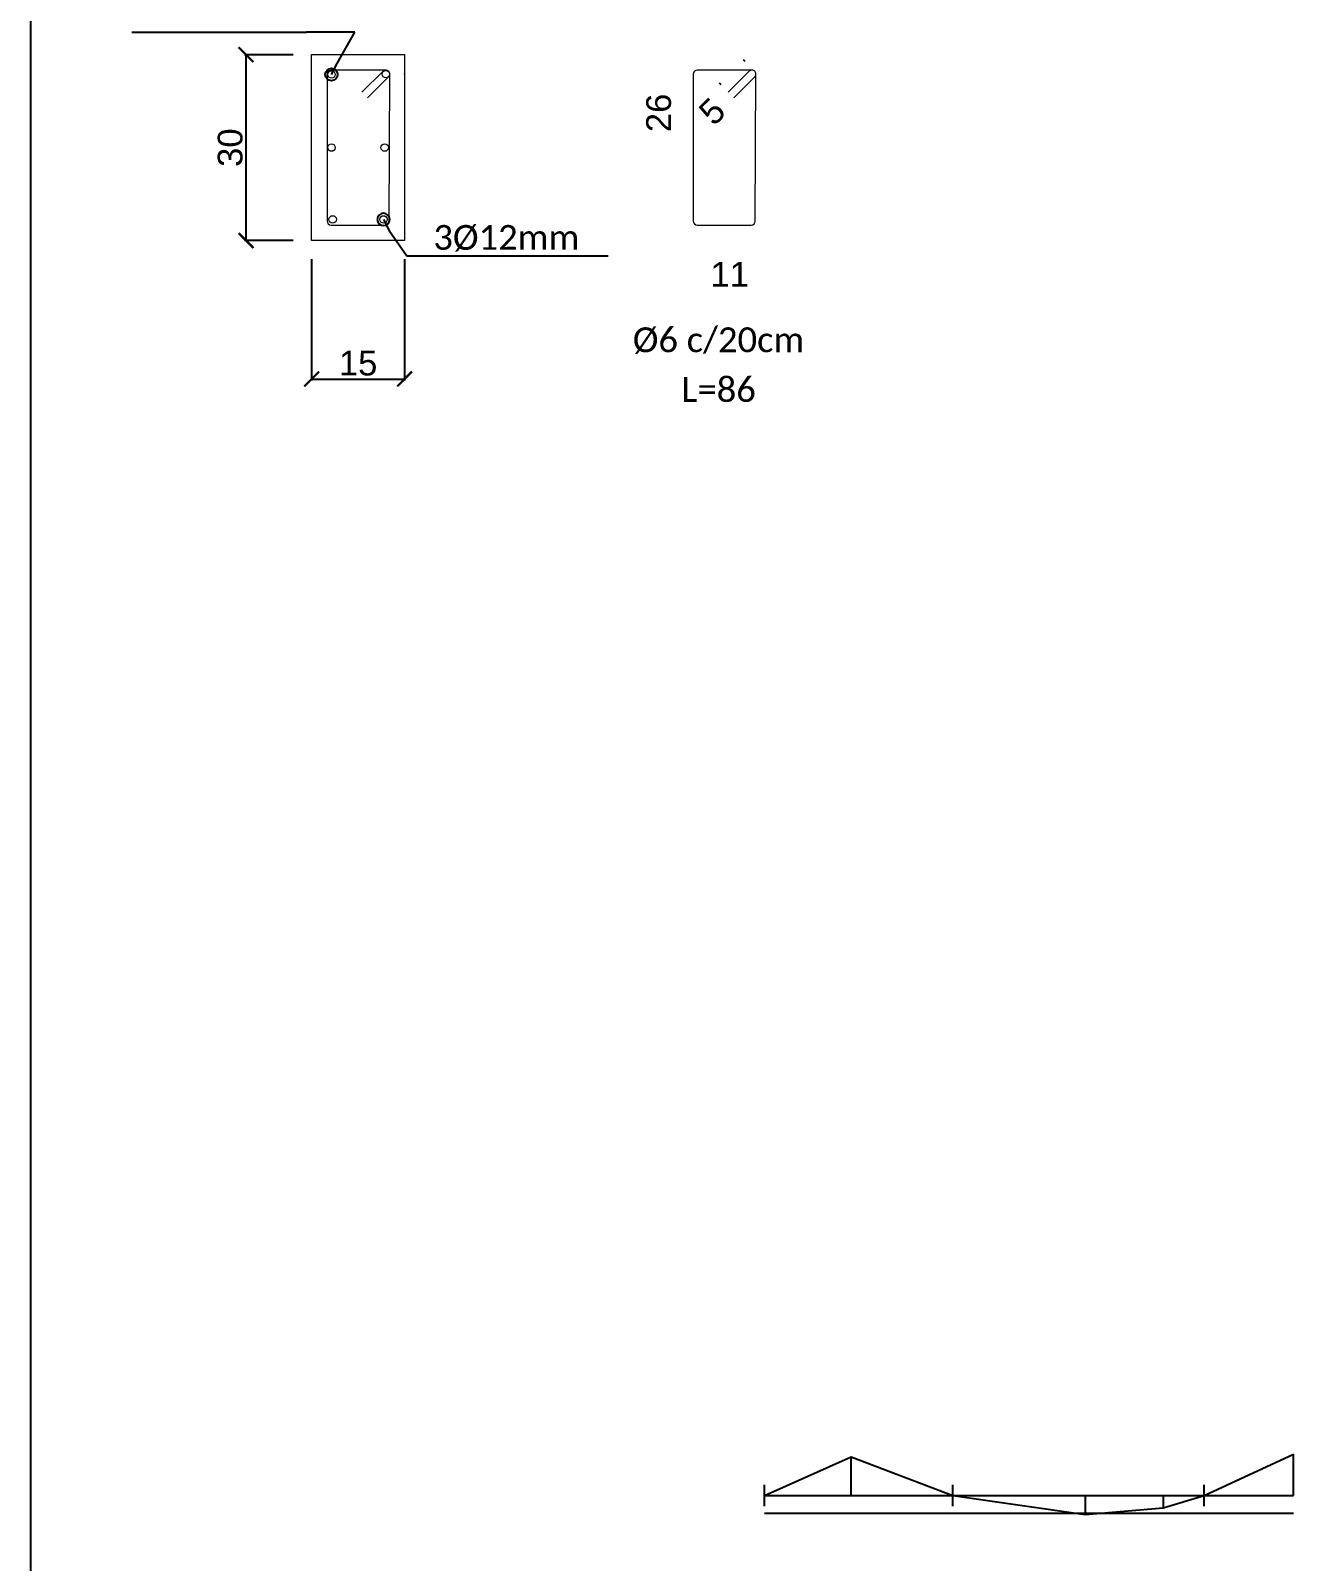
# Model space of a CAD drawing. Header units: millimetres. Extents: x 141 to 859, y -33 to 129.
# Drawn here: x 415.27 to 425.47, y 2.98 to 15.33 of the extents above; entities that cross this region are included whole.
import ezdxf
from ezdxf.enums import TextEntityAlignment as Align

# ---------------------------------------------------------------- set-up
doc = ezdxf.new("R2010")
doc.units = ezdxf.units.MM
doc.header["$LTSCALE"] = 0.1
doc.header["$MEASUREMENT"] = 0
doc.header["$PDMODE"] = 3
doc.header["$PDSIZE"] = 0.1
doc.layers.get('DEFPOINTS').update_dxf_attribs({"color": 1})
for name, color, linetype, lineweight in [('ARM_LONGITUDINAL_Ø10', 10, 'Continuous', 9), ('ARM_LONGITUDINAL_Ø12', 10, 'Continuous', 9), ('ARM_TRANSVERSAL_Ø6', 10, 'Continuous', 9), ('SEC_COTAS_SEC_DIM_VIGA', 1, 'Continuous', 0), ('SEC_REF_TXT_POSICIONES_ARM_ESTRIBOS', 1, 'Continuous', 9), ('VIG_CARAS', 4, 'Continuous', 9)]:
    doc.layers.add(name, color=color, linetype=linetype, lineweight=lineweight)
doc.layers.add('COTAS-HECTOR', color=2, linetype='Continuous')
doc.styles.add('Arial20', font='arial.ttf', dxfattribs={"height": 0.2})
doc.styles.add('CYPETXT', font='calibri.ttf', dxfattribs={"height": 0.2})
doc.dimstyles.new('COTA-1-100', dxfattribs={"dimtxt": 0.2, "dimasz": 0.12, "dimexe": 0.012, "dimexo": 0.15, "dimgap": 0.025, "dimtad": 1, "dimzin": 0, "dimdsep": 46, "dimtxsty": 'Arial20', "dimblk1": 'ARCHTICK', "dimblk2": 'ARCHTICK', "dimsah": 1, "dimcen": 0.09, "dimclrd": 256, "dimclre": 256, "dimclrt": 256, "dimazin": 0, "dimtfac": 1, "dimtofl": 0, "dimtmove": 2, "dimatfit": 3, "dimldrblk": 'ARCHTICK', "dimfxl": 1, "dimtolj": 1, "dimtzin": 0, "dimarcsym": 0})

# ---------------------------------------------------------------- blocks, each defined once
blk = doc.blocks.new('_ARCHTICK')
at = {"color": 0, "linetype": 'ByBlock', "const_width": 0.15}
blk.add_lwpolyline([(-0.5, -0.5), (0.5, 0.5)], dxfattribs=at)
blk = doc.blocks.new('*D273')
at = {"layer": 'DEFPOINTS', "color": 0, "transparency": 16777216}
for p in [(417.01, 15.136), (417.54, 15.136), (417.54, 13.636)]:
    blk.add_point(p, dxfattribs=at)
at = {"layer": 'SEC_COTAS_SEC_DIM_VIGA', "lineweight": -2, "transparency": 16777216}
for p, q in [((417.39, 15.136), (416.998, 15.136)), ((417.01, 13.636), (417.01, 15.136)), ((417.39, 13.636), (416.998, 13.636))]:
    blk.add_line(p, q, dxfattribs=at)
at = {"layer": 'SEC_COTAS_SEC_DIM_VIGA', "lineweight": -2, "transparency": 16777216, "xscale": 0.12, "yscale": 0.12, "zscale": 0.12}
for p, rotation in [((417.01, 15.136), 90), ((417.01, 13.636), 270)]:
    blk.add_blockref('_ARCHTICK', p, dxfattribs=dict(at, rotation=rotation))
at = {"layer": 'SEC_COTAS_SEC_DIM_VIGA', "transparency": 16777216, "insert": (416.883, 14.386), "char_height": 0.2, "attachment_point": 5, "rotation": 90, "style": 'Arial20'}
blk.add_mtext('\\A1;30', dxfattribs=at)
blk = doc.blocks.new('*D274')
at = {"layer": 'DEFPOINTS', "color": 0, "transparency": 16777216}
for p in [(417.54, 13.636), (418.29, 13.636), (418.29, 12.519)]:
    blk.add_point(p, dxfattribs=at)
at = {"layer": 'SEC_COTAS_SEC_DIM_VIGA', "lineweight": -2, "transparency": 16777216}
for p, q in [((417.54, 13.486), (417.54, 12.507)), ((418.29, 13.486), (418.29, 12.507)), ((417.54, 12.519), (418.29, 12.519))]:
    blk.add_line(p, q, dxfattribs=at)
at = {"layer": 'SEC_COTAS_SEC_DIM_VIGA', "lineweight": -2, "transparency": 16777216, "xscale": 0.12, "yscale": 0.12, "zscale": 0.12, "rotation": 180}
blk.add_blockref('_ARCHTICK', (417.54, 12.519), dxfattribs=at)
at = {"layer": 'SEC_COTAS_SEC_DIM_VIGA', "lineweight": -2, "transparency": 16777216, "xscale": 0.12, "yscale": 0.12, "zscale": 0.12}
blk.add_blockref('_ARCHTICK', (418.29, 12.519), dxfattribs=at)
at = {"layer": 'SEC_COTAS_SEC_DIM_VIGA', "transparency": 16777216, "insert": (417.915, 12.646), "char_height": 0.2, "attachment_point": 5, "style": 'Arial20'}
blk.add_mtext('\\A1;15', dxfattribs=at)
blk = doc.blocks.new('*D275')
at = {"layer": 'DEFPOINTS', "color": 0, "transparency": 16777216}
for p in [(420.238, 15.011), (420.62, 15.011), (420.62, 13.761)]:
    blk.add_point(p, dxfattribs=at)
at = {"layer": 'SEC_COTAS_SEC_DIM_VIGA', "transparency": 16777216, "insert": (420.342, 14.666), "char_height": 0.2, "width": 0.28622, "attachment_point": 5, "rotation": 90, "style": 'Arial20'}
blk.add_mtext('\\A1;26', dxfattribs=at)
blk = doc.blocks.new('_None')
blk = doc.blocks.new('*D276')
at = {"layer": 'DEFPOINTS', "color": 0, "transparency": 16777216}
for p in [(420.538, 13.934), (421.293, 13.934), (421.293, 13.238)]:
    blk.add_point(p, dxfattribs=at)
at = {"layer": 'SEC_COTAS_SEC_DIM_VIGA', "transparency": 16777216, "insert": (420.915, 13.364), "char_height": 0.2, "attachment_point": 5, "style": 'Arial20'}
blk.add_mtext('\\A1;11', dxfattribs=at)
blk = doc.blocks.new('*D277')
at = {"layer": 'DEFPOINTS', "color": 0, "transparency": 16777216}
for p in [(421.035, 15.085), (421.144, 14.974), (420.95, 14.786)]:
    blk.add_point(p, dxfattribs=at)
at = {"layer": 'SEC_COTAS_SEC_DIM_VIGA', "lineweight": -2, "transparency": 16777216}
for p, q in [((421.039, 15.081), (421.027, 15.094)), ((420.845, 14.893), (420.833, 14.906))]:
    blk.add_line(p, q, dxfattribs=at)
at = {"layer": 'SEC_COTAS_SEC_DIM_VIGA', "transparency": 16777216, "insert": (420.773, 14.678), "char_height": 0.2, "attachment_point": 5, "rotation": 44.1312, "style": 'Arial20'}
blk.add_mtext('\\A1;5', dxfattribs=at)
blk = doc.blocks.new('_Origin')
at = {"color": 0, "linetype": 'ByBlock', "lineweight": -2}
blk.add_line((0, 0), (-1, 0), dxfattribs=at)
blk.add_circle((0, 0), 0.5, dxfattribs=at)

msp = doc.modelspace()

# ---------------------------------------------------------------- linework, layer by layer
for p, q in [((415.2711, 25.5763), (415.2711, -10.4128)), ((425.4652, 3.51), (425.4652, 3.8446)), ((421.8952, 3.51), (421.8952, 3.8211)), ((421.1952, 3.4233), (421.1952, 3.5966)), ((422.7152, 3.4233), (422.7152, 3.5966)), ((424.7452, 3.4233), (424.7452, 3.5966)), ((421.1952, 3.51), (425.4652, 3.51)), ((423.7852, 3.51), (423.7852, 3.3578)), ((424.4152, 3.51), (424.4152, 3.4099)), ((421.1952, 3.3672), (425.4652, 3.3672))]:
    msp.add_line(p, q)
msp.add_lwpolyline([(421.1952, 3.51), (421.8952, 3.8211), (422.7152, 3.51), (423.7852, 3.3578), (424.4152, 3.4099), (424.7452, 3.51), (425.4652, 3.8446)])
at = {"layer": 'ARM_LONGITUDINAL_Ø10'}
for centre in [(417.6997, 14.9761), (418.1386, 14.9793), (417.6997, 14.3863), (418.1293, 14.3863)]:
    msp.add_circle(centre, 0.03, dxfattribs=at)
at = {"layer": 'ARM_LONGITUDINAL_Ø12'}
for centre in [(417.7095, 13.8068), (418.1199, 13.8068)]:
    msp.add_circle(centre, 0.03, dxfattribs=at)
at = {"layer": 'ARM_TRANSVERSAL_Ø6'}
for p, q in [((417.667, 14.9915), (417.6646, 14.9793)), ((417.6646, 14.9793), (417.6646, 13.7933)), ((417.674, 15.0019), (417.667, 14.9915)), ((417.6844, 15.0088), (417.674, 15.0019)), ((417.6966, 15.0113), (417.6844, 15.0088)), ((418.1324, 15.0113), (417.6966, 15.0113)), ((418.116, 15.0025), (417.9463, 14.8328)), ((417.9915, 14.7875), (418.1612, 14.9572)), ((418.1208, 15.0065), (418.116, 15.0025)), ((418.1264, 15.0094), (418.1208, 15.0065)), ((418.1324, 15.0113), (418.1264, 15.0094)), ((418.1386, 15.0119), (418.1324, 15.0113)), ((418.1449, 15.0113), (418.1386, 15.0119)), ((418.1449, 15.0113), (418.1386, 15.0119)), ((418.1509, 15.0094), (418.1449, 15.0113)), ((418.1509, 15.0094), (418.1449, 15.0113)), ((418.1564, 15.0065), (418.1509, 15.0094)), ((418.1564, 15.0065), (418.1509, 15.0094)), ((418.1612, 15.0025), (418.1564, 15.0065)), ((418.1612, 15.0025), (418.1564, 15.0065)), ((418.1652, 14.9976), (418.1612, 15.0025)), ((418.1652, 14.9976), (418.1612, 15.0025)), ((418.1612, 14.9572), (418.1652, 14.9621)), ((418.1646, 13.7933), (418.1706, 14.9799)), ((418.1682, 14.9921), (418.1652, 14.9976)), ((418.1682, 14.9921), (418.1652, 14.9976)), ((418.1652, 14.9621), (418.1682, 14.9676)), ((418.17, 14.9861), (418.1682, 14.9921)), ((418.17, 14.9861), (418.1682, 14.9921)), ((418.1682, 14.9676), (418.17, 14.9736)), ((418.1706, 14.9799), (418.17, 14.9861)), ((418.17, 14.9736), (418.1706, 14.9799)), ((418.2896, 14.9793), (418.289, 14.9855)), ((420.623, 14.9915), (420.6206, 14.9793)), ((420.6206, 14.9793), (420.6206, 13.7933)), ((420.63, 15.0019), (420.623, 14.9915)), ((420.6403, 15.0088), (420.63, 15.0019)), ((420.6526, 15.0113), (420.6403, 15.0088)), ((421.0884, 15.0113), (420.6526, 15.0113)), ((421.072, 15.0025), (420.9023, 14.8328)), ((420.9475, 14.7875), (421.1172, 14.9572)), ((421.0768, 15.0065), (421.072, 15.0025)), ((421.0823, 15.0094), (421.0768, 15.0065)), ((421.0883, 15.0113), (421.0823, 15.0094)), ((421.0946, 15.0119), (421.0883, 15.0113)), ((421.1008, 15.0113), (421.0946, 15.0119)), ((421.1008, 15.0113), (421.0946, 15.0119)), ((421.1068, 15.0094), (421.1008, 15.0113)), ((421.1068, 15.0094), (421.1008, 15.0113)), ((421.1124, 15.0065), (421.1068, 15.0094)), ((421.1124, 15.0065), (421.1068, 15.0094)), ((421.1172, 15.0025), (421.1124, 15.0065)), ((421.1172, 15.0025), (421.1124, 15.0065)), ((421.1212, 14.9976), (421.1172, 15.0025)), ((421.1212, 14.9976), (421.1172, 15.0025)), ((421.1172, 14.9572), (421.1212, 14.9621)), ((421.1206, 13.7933), (421.1266, 14.9799)), ((421.1242, 14.9921), (421.1212, 14.9976)), ((421.1242, 14.9921), (421.1212, 14.9976)), ((421.1212, 14.9621), (421.1242, 14.9676)), ((421.126, 14.9861), (421.1242, 14.9921)), ((421.126, 14.9861), (421.1242, 14.9921)), ((421.1242, 14.9676), (421.126, 14.9736)), ((421.1266, 14.9799), (421.126, 14.9861)), ((421.126, 14.9736), (421.1266, 14.9799)), ((417.6646, 13.7933), (417.667, 13.781)), ((417.667, 13.781), (417.674, 13.7706)), ((417.674, 13.7706), (417.6844, 13.7637)), ((417.6844, 13.7637), (417.6966, 13.7613)), ((417.6966, 13.7613), (418.1326, 13.7613)), ((418.1326, 13.7613), (418.1449, 13.7637)), ((418.1449, 13.7637), (418.1552, 13.7706)), ((418.1552, 13.7706), (418.1622, 13.781)), ((418.1622, 13.781), (418.1646, 13.7933)), ((420.6206, 13.7933), (420.623, 13.781)), ((420.623, 13.781), (420.63, 13.7706)), ((420.63, 13.7706), (420.6403, 13.7637)), ((420.6403, 13.7637), (420.6526, 13.7613)), ((420.6526, 13.7613), (421.0886, 13.7613)), ((421.0886, 13.7613), (421.1008, 13.7637)), ((421.1008, 13.7637), (421.1112, 13.7706)), ((421.1112, 13.7706), (421.1181, 13.781)), ((421.1181, 13.781), (421.1206, 13.7933))]:
    msp.add_line(p, q, dxfattribs=at)
at = {"layer": 'COTAS-HECTOR', "color": 1, "linetype": 'ByBlock', "lineweight": -2}
msp.add_line((417.8893, 15.3178), (417.4992, 15.3178), dxfattribs=at)
for points in [[(416.0891, 15.3178), (417.4992, 15.3178)], [(417.7448, 15.0654), (417.8893, 15.3178)], [(418.165, 13.7176), (418.3094, 13.5122)], [(418.3094, 13.5122), (419.9325, 13.5122)]]:
    msp.add_lwpolyline(points, dxfattribs=at)
at = {"layer": 'VIG_CARAS'}
msp.add_lwpolyline([(417.5396, 15.1363), (418.2896, 15.1363), (418.2896, 13.6363), (417.5396, 13.6363)], close=True, dxfattribs=at)

# ---------------------------------------------------------------- block references
at = {"layer": 'COTAS-HECTOR', "color": 1, "lineweight": -2, "yscale": 0.1, "zscale": 0.1}
for p, xscale, rotation in [((417.6997, 14.9761), 0.1, 243.1844366825218), ((418.1199, 13.8068), -0.09999999999999999, 296.8155633174782)]:
    msp.add_blockref('_Origin', p, dxfattribs=dict(at, xscale=xscale, rotation=rotation))

# ---------------------------------------------------------------- texts
at = {"layer": 'COTAS-HECTOR', "insert": (418.5224, 13.5463), "char_height": 0.2, "width": 1.471457, "attachment_point": 7, "style": 'CYPETXT'}
msp.add_mtext('3%%C12mm', dxfattribs=at)
at = {"layer": 'SEC_REF_TXT_POSICIONES_ARM_ESTRIBOS', "style": 'CYPETXT'}
for s, p in [('%%C6 c/20cm', (420.8246, 12.8355)), ('L=86', (420.8246, 12.4344))]:
    msp.add_text(s, height=0.2, dxfattribs=at).set_placement(p, align=Align.MIDDLE_CENTER)

# ---------------------------------------------------------------- dimensions: what is measured, and where the dimension line sits
at = {"layer": 'SEC_COTAS_SEC_DIM_VIGA'}
for p2, distance, picture, middle in [((417.5396, 15.1363), 0.5297, '*D273', (416.8827, 14.3863)), ((418.2896, 13.6363), -1.1178, '*D274', (417.9146, 12.6456))]:
    dim = msp.add_aligned_dim(p1=(417.5396, 13.6363), p2=p2, distance=distance, dimstyle='COTA-1-100', override={"dimdec": 0, "dimlfac": 20}, dxfattribs=at)
    dim.commit()
    dim.dimension.update_dxf_attribs({"geometry": picture, "text_midpoint": middle})
dim = msp.add_linear_dim(base=(421.0351, 15.0855), p1=(420.9499, 14.7855), p2=(421.1437, 14.9735), angle=44.13116, dimstyle='COTA-1-100', override={"dimdec": 0, "dimlfac": 20, "dimblk1": 'None', "dimblk2": 'None', "dimsah": 1, "dimsd1": 1, "dimsd2": 1}, dxfattribs=at)
dim.commit()
dim.dimension.update_dxf_attribs({"geometry": '*D277', "text_midpoint": (420.7731, 14.6783), "dimtype": 161})
dim = msp.add_linear_dim(base=(420.2383, 15.0113), p1=(420.6203, 13.7613), p2=(420.6203, 15.0113), angle=90, text='26', dimstyle='COTA-1-100', override={"dimdec": 0, "dimlfac": 20, "dimblk1": 'None', "dimblk2": 'None', "dimse1": 1, "dimse2": 1, "dimsd1": 1, "dimsd2": 1}, dxfattribs=at)
dim.commit()
dim.dimension.update_dxf_attribs({"geometry": '*D275', "text_midpoint": (420.3421, 14.666), "dimtype": 161})
dim = msp.add_linear_dim(base=(421.2926, 13.2385), p1=(420.5376, 13.9337), p2=(421.2926, 13.9337), text='11', dimstyle='COTA-1-100', override={"dimdec": 0, "dimlfac": 20, "dimblk1": 'None', "dimblk2": 'None', "dimsah": 1, "dimse1": 1, "dimse2": 1, "dimsd1": 1, "dimsd2": 1}, dxfattribs=at)
dim.commit()
dim.dimension.update_dxf_attribs({"geometry": '*D276', "text_midpoint": (420.9151, 13.3639)})

doc.saveas('drawing.dxf')
